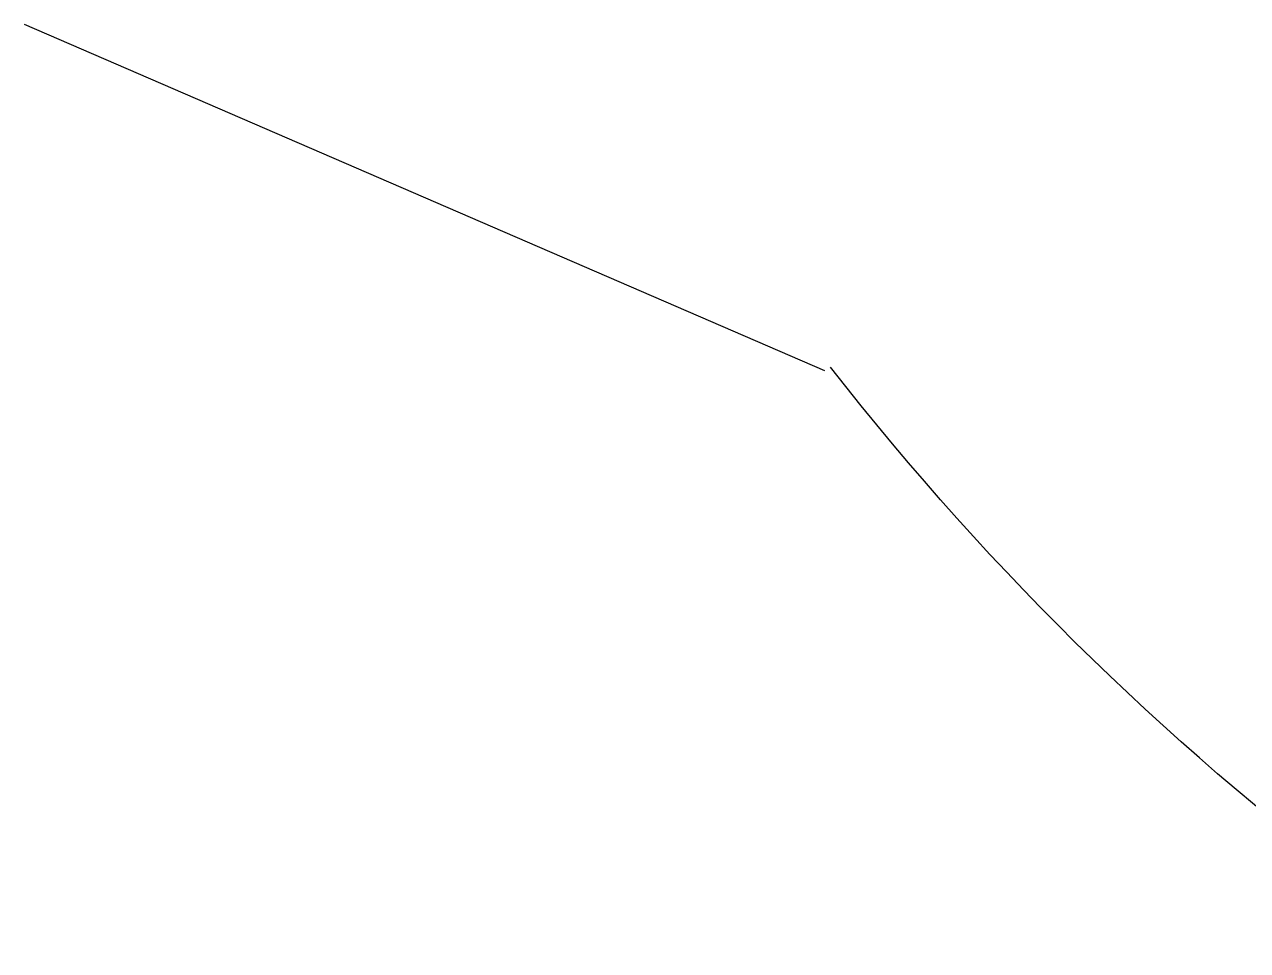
# Model space of a CAD drawing. Header units: metres. Extents: x -2858 to 512, y -1995 to 1252.
# Drawn here: x -1008.9 to -957.2, y -818.2 to -779 of the extents above; entities that cross this region are included whole.
import ezdxf
from ezdxf.enums import TextEntityAlignment as Align
from ezdxf.lldxf.tags import DXFTag

# ---------------------------------------------------------------- set-up
doc = ezdxf.new("R2010")
doc.units = ezdxf.units.M
doc.layers.add('Calque commun', color=7, linetype='Continuous')
doc.layers.add('Textes', color=7, linetype='Continuous')
doc.styles.add('Arial26', font='arial.ttf', dxfattribs={"height": 0.202684})
tags = doc.linetypes.add('HIDDENX2', pattern=[0.75, 0.5, -0.25]).pattern_tags.tags
tags[6:7] = [DXFTag(74, 4), DXFTag(75, 0), DXFTag(340, '0'), DXFTag(46, 1.0), DXFTag(50, 0.0), DXFTag(44, 0.0), DXFTag(45, 0.0)]
tags[4:5] = [DXFTag(74, 4), DXFTag(75, 0), DXFTag(340, '0'), DXFTag(46, 1.0), DXFTag(50, 0.0), DXFTag(44, 0.0), DXFTag(45, 0.0)]

msp = doc.modelspace()

# ---------------------------------------------------------------- linework, layer by layer
at = {"layer": 'Calque commun', "color": 3, "linetype": 'HIDDENX2', "lineweight": 18}
msp.add_line((-975.048, -793.669), (-1008.867, -779.031), dxfattribs=at)
msp.add_line((-975.048, -793.669), (-1008.867, -779.031), dxfattribs=at)
msp.add_line((-975.048, -793.669), (-1008.867, -779.031), dxfattribs=at)
at = {"layer": 'Calque commun', "color": 3, "linetype": 'HIDDENX2', "lineweight": 18, "extrusion": (0, 0, -1)}
msp.add_arc((879.88, -719.48), 120.375, 259.88342, 322.05227, dxfattribs=at)

# ---------------------------------------------------------------- texts
at = {"layer": 'Textes', "color": 5, "linetype": 'ByBlock', "lineweight": -2, "style": 'Arial26'}
msp.add_text('PLAN DE MASSE VOIR AUSSI PC2c PC2d  PC2e  PC2f  PC2g et PC2h', height=1.51, rotation=228.2938, dxfattribs=at).set_placement((-921.741, -785.266), align=Align.BOTTOM_LEFT)

doc.saveas('drawing.dxf')
